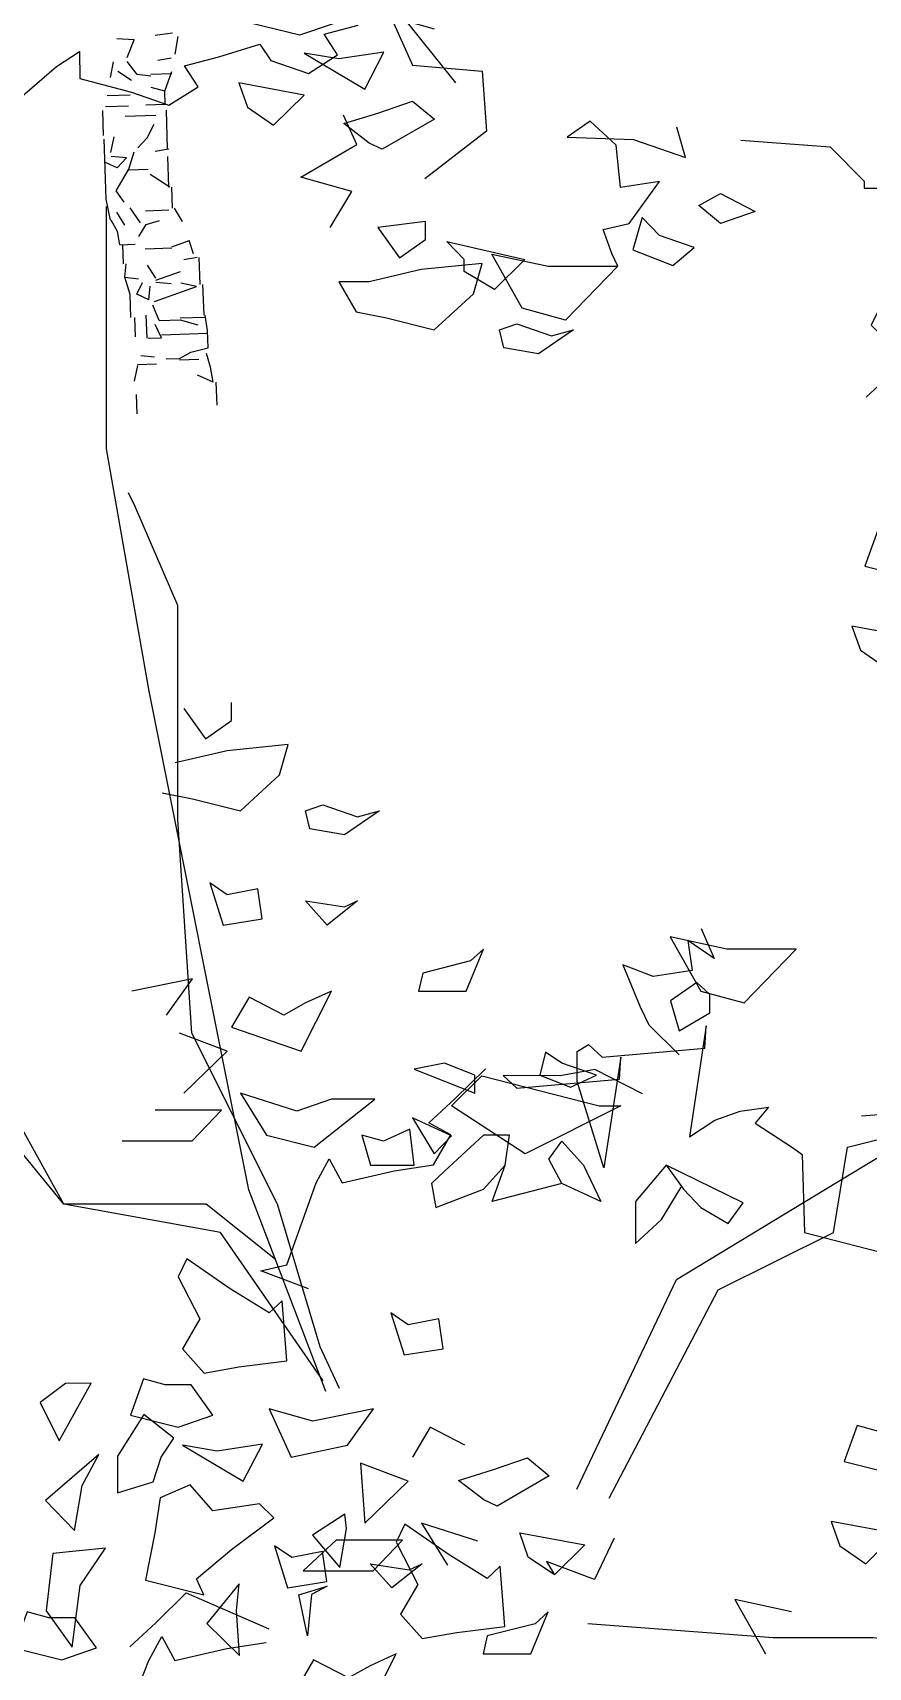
# Model space of a CAD drawing. Header units: metres. Extents: x 10 to 239, y 2 to 253.
# Drawn here: x 101.917 to 104.26, y 177.493 to 182.075 of the extents above; entities that cross this region are included whole.
import ezdxf

# ---------------------------------------------------------------- set-up
doc = ezdxf.new("R2010")
doc.units = ezdxf.units.M
doc.header["$MEASUREMENT"] = 0
doc.layers.add('bloques ARBOLES', color=7, linetype='Continuous', true_color=0xb8d897)

# ---------------------------------------------------------------- blocks, each defined once
blk = doc.blocks.new('arb-alz-77')
at = {"layer": 'bloques ARBOLES', "linetype": 'Continuous'}
for p, q in [((-0.009, 2.141), (-0.12, 2.125)), ((0.008, 2.005), (0.029, 2.118)), ((0.008, 2.005), (0.029, 2.118)), ((0.008, 2.005), (0.029, 2.118)), ((0.008, 2.005), (0.029, 2.118)), ((0.008, 2.005), (0.029, 2.118)), ((0.008, 2.005), (0.029, 2.118)), ((-0.256, 2.096), (-0.369, 2.104)), ((-0.256, 2.096), (-0.369, 2.104)), ((-0.256, 2.096), (-0.369, 2.104)), ((-0.256, 2.096), (-0.369, 2.104)), ((-0.256, 2.096), (-0.369, 2.104)), ((-0.302, 1.982), (-0.256, 2.096)), ((-0.302, 1.982), (-0.256, 2.096)), ((-0.302, 1.982), (-0.256, 2.096)), ((-0.41, 1.854), (-0.389, 1.954)), ((-0.41, 1.854), (-0.389, 1.954)), ((-0.41, 1.854), (-0.389, 1.954)), ((-0.41, 1.854), (-0.389, 1.954)), ((-0.41, 1.854), (-0.389, 1.954)), ((-0.236, 1.872), (-0.301, 1.957)), ((-0.236, 1.872), (-0.301, 1.957)), ((-0.236, 1.872), (-0.301, 1.957)), ((-0.016, 1.979), (-0.102, 1.964)), ((-0.016, 1.979), (-0.102, 1.964)), ((-0.016, 1.979), (-0.102, 1.964)), ((-0.016, 1.979), (-0.102, 1.964)), ((-0.016, 1.979), (-0.102, 1.964)), ((-0.016, 1.979), (-0.102, 1.964)), ((-0.273, 1.834), (-0.362, 1.893)), ((-0.273, 1.834), (-0.362, 1.893)), ((-0.273, 1.834), (-0.362, 1.893)), ((-0.273, 1.834), (-0.362, 1.893)), ((-0.149, 1.863), (-0.236, 1.872)), ((-0.149, 1.863), (-0.236, 1.872)), ((-0.149, 1.863), (-0.236, 1.872)), ((-0.149, 1.863), (-0.236, 1.872)), ((-0.149, 1.875), (-0.012, 1.88)), ((-0.149, 1.875), (-0.012, 1.88)), ((-0.149, 1.875), (-0.012, 1.88)), ((-0.149, 1.875), (-0.012, 1.88)), ((-0.149, 1.875), (-0.012, 1.88)), ((-0.149, 1.875), (-0.012, 1.88)), ((-0.149, 1.875), (-0.012, 1.88)), ((-0.149, 1.875), (-0.012, 1.88)), ((-0.149, 1.875), (-0.012, 1.88)), ((-0.149, 1.875), (-0.012, 1.88)), ((-0.058, 1.766), (-0.013, 1.892)), ((-0.058, 1.766), (-0.013, 1.892)), ((-0.058, 1.766), (-0.013, 1.892)), ((-0.058, 1.766), (-0.013, 1.892)), ((-0.058, 1.766), (-0.013, 1.892)), ((-0.058, 1.766), (-0.013, 1.892)), ((-0.058, 1.766), (-0.013, 1.892)), ((-0.058, 1.766), (-0.013, 1.892)), ((-0.282, 1.74), (-0.431, 1.735)), ((-0.282, 1.74), (-0.431, 1.735)), ((-0.282, 1.74), (-0.431, 1.735)), ((-0.282, 1.74), (-0.431, 1.735)), ((-0.282, 1.74), (-0.431, 1.735)), ((-0.282, 1.74), (-0.431, 1.735)), ((-0.282, 1.74), (-0.431, 1.735)), ((-0.282, 1.74), (-0.431, 1.735)), ((-0.282, 1.74), (-0.431, 1.735)), ((-0.058, 1.766), (-0.146, 1.788)), ((-0.056, 1.679), (-0.058, 1.766)), ((-0.454, 1.479), (-0.459, 1.64)), ((-0.454, 1.479), (-0.459, 1.64)), ((-0.454, 1.479), (-0.459, 1.64)), ((-0.454, 1.479), (-0.459, 1.64)), ((-0.441, 1.666), (-0.292, 1.671)), ((-0.441, 1.666), (-0.292, 1.671)), ((-0.441, 1.666), (-0.292, 1.671)), ((-0.441, 1.666), (-0.292, 1.671)), ((-0.115, 1.608), (-0.314, 1.602)), ((-0.115, 1.608), (-0.314, 1.602)), ((-0.115, 1.608), (-0.314, 1.602)), ((-0.115, 1.608), (-0.314, 1.602)), ((-0.115, 1.608), (-0.314, 1.602)), ((-0.115, 1.608), (-0.314, 1.602)), ((-0.115, 1.608), (-0.314, 1.602)), ((-0.115, 1.608), (-0.314, 1.602)), ((-0.115, 1.608), (-0.314, 1.602)), ((-0.115, 1.608), (-0.314, 1.602)), ((-0.115, 1.608), (-0.314, 1.602)), ((-0.056, 1.679), (-0.18, 1.675)), ((-0.056, 1.679), (-0.18, 1.675)), ((-0.056, 1.679), (-0.18, 1.675)), ((-0.056, 1.679), (-0.18, 1.675)), ((-0.056, 1.679), (-0.18, 1.675)), ((-0.056, 1.679), (-0.18, 1.675)), ((-0.04, 1.393), (-0.048, 1.642)), ((-0.04, 1.393), (-0.048, 1.642)), ((-0.04, 1.393), (-0.048, 1.642)), ((-0.04, 1.393), (-0.048, 1.642)), ((-0.04, 1.393), (-0.048, 1.642)), ((-0.04, 1.393), (-0.048, 1.642)), ((-0.04, 1.393), (-0.048, 1.642)), ((-0.04, 1.393), (-0.048, 1.642)), ((-0.04, 1.393), (-0.048, 1.642)), ((-0.04, 1.393), (-0.048, 1.642)), ((-0.173, 1.463), (-0.126, 1.552)), ((-0.173, 1.463), (-0.126, 1.552)), ((-0.173, 1.463), (-0.126, 1.552)), ((-0.173, 1.463), (-0.126, 1.552)), ((-0.173, 1.463), (-0.126, 1.552)), ((-0.173, 1.463), (-0.126, 1.552)), ((-0.173, 1.463), (-0.126, 1.552)), ((-0.173, 1.463), (-0.126, 1.552)), ((-0.437, 1.068), (-0.45, 1.454)), ((-0.437, 1.068), (-0.45, 1.454)), ((-0.437, 1.068), (-0.45, 1.454)), ((-0.437, 1.068), (-0.45, 1.454)), ((-0.437, 1.068), (-0.45, 1.454)), ((-0.437, 1.068), (-0.45, 1.454)), ((-0.406, 1.368), (-0.385, 1.469)), ((-0.406, 1.368), (-0.385, 1.469)), ((-0.406, 1.368), (-0.385, 1.469)), ((-0.406, 1.368), (-0.385, 1.469)), ((-0.406, 1.368), (-0.385, 1.469)), ((-0.406, 1.368), (-0.385, 1.469)), ((-0.406, 1.368), (-0.385, 1.469)), ((-0.406, 1.368), (-0.385, 1.469)), ((-0.406, 1.368), (-0.385, 1.469)), ((-0.406, 1.368), (-0.385, 1.469)), ((-0.406, 1.368), (-0.385, 1.469)), ((-0.406, 1.368), (-0.385, 1.469)), ((-0.406, 1.368), (-0.385, 1.469)), ((-0.406, 1.368), (-0.385, 1.469)), ((-0.406, 1.368), (-0.385, 1.469)), ((-0.233, 1.399), (-0.173, 1.463)), ((-0.233, 1.399), (-0.173, 1.463)), ((-0.233, 1.399), (-0.173, 1.463)), ((-0.233, 1.399), (-0.173, 1.463)), ((-0.233, 1.399), (-0.173, 1.463)), ((-0.12, 1.378), (-0.033, 1.393)), ((-0.12, 1.378), (-0.033, 1.393)), ((-0.12, 1.378), (-0.033, 1.393)), ((-0.12, 1.378), (-0.033, 1.393)), ((-0.12, 1.378), (-0.033, 1.393)), ((-0.366, 1.27), (-0.441, 1.305)), ((-0.366, 1.27), (-0.441, 1.305)), ((-0.366, 1.27), (-0.441, 1.305)), ((-0.366, 1.27), (-0.441, 1.305)), ((-0.366, 1.27), (-0.441, 1.305)), ((-0.366, 1.27), (-0.441, 1.305)), ((-0.305, 1.334), (-0.405, 1.343)), ((-0.305, 1.334), (-0.405, 1.343)), ((-0.305, 1.334), (-0.366, 1.27)), ((-0.305, 1.334), (-0.366, 1.27)), ((-0.305, 1.334), (-0.366, 1.27)), ((-0.305, 1.334), (-0.366, 1.27)), ((-0.305, 1.334), (-0.366, 1.27)), ((-0.305, 1.334), (-0.366, 1.27)), ((-0.29, 1.26), (-0.257, 1.373)), ((-0.29, 1.26), (-0.257, 1.373)), ((-0.29, 1.26), (-0.257, 1.373)), ((-0.29, 1.26), (-0.257, 1.373)), ((-0.29, 1.26), (-0.257, 1.373)), ((-0.29, 1.26), (-0.257, 1.373)), ((-0.29, 1.26), (-0.257, 1.373)), ((-0.29, 1.26), (-0.257, 1.373)), ((-0.29, 1.26), (-0.257, 1.373)), ((-0.29, 1.26), (-0.257, 1.373)), ((-0.29, 1.26), (-0.257, 1.373)), ((-0.29, 1.26), (-0.257, 1.373)), ((-0.031, 1.144), (-0.038, 1.343)), ((-0.031, 1.144), (-0.038, 1.343)), ((-0.031, 1.144), (-0.038, 1.343)), ((-0.031, 1.144), (-0.038, 1.343)), ((-0.031, 1.144), (-0.038, 1.343)), ((-0.031, 1.144), (-0.038, 1.343)), ((-0.031, 1.144), (-0.038, 1.343)), ((-0.373, 1.12), (-0.29, 1.26)), ((-0.373, 1.12), (-0.29, 1.26)), ((-0.373, 1.12), (-0.29, 1.26)), ((-0.373, 1.12), (-0.29, 1.26)), ((-0.373, 1.12), (-0.29, 1.26)), ((-0.373, 1.12), (-0.29, 1.26)), ((-0.373, 1.12), (-0.29, 1.26)), ((-0.166, 1.258), (-0.29, 1.254)), ((-0.166, 1.258), (-0.29, 1.254)), ((-0.166, 1.258), (-0.29, 1.254)), ((-0.166, 1.258), (-0.29, 1.254)), ((-0.166, 1.258), (-0.29, 1.254)), ((-0.166, 1.258), (-0.29, 1.254)), ((-0.166, 1.258), (-0.29, 1.254)), ((-0.025, 1.144), (-0.152, 1.227)), ((-0.025, 1.144), (-0.152, 1.227)), ((-0.025, 1.144), (-0.152, 1.227)), ((-0.41, 0.932), (-0.437, 1.068)), ((-0.41, 0.932), (-0.437, 1.068)), ((-0.321, 1.047), (-0.373, 1.12)), ((-0.321, 1.047), (-0.373, 1.12)), ((-0.321, 1.047), (-0.373, 1.12)), ((-0.321, 1.047), (-0.373, 1.12)), ((-0.008, 1.008), (-0.012, 1.145)), ((-0.008, 1.008), (-0.012, 1.145)), ((-0.008, 1.008), (-0.012, 1.145)), ((-0.008, 1.008), (-0.012, 1.145)), ((-0.008, 1.008), (-0.012, 1.145)), ((-0.008, 1.008), (-0.012, 1.145)), ((-0.316, 0.898), (-0.368, 0.983)), ((-0.316, 0.898), (-0.368, 0.983)), ((-0.316, 0.898), (-0.368, 0.983)), ((-0.316, 0.898), (-0.368, 0.983)), ((-0.316, 0.898), (-0.368, 0.983)), ((-0.216, 0.914), (-0.282, 1.011)), ((-0.216, 0.914), (-0.282, 1.011)), ((-0.216, 0.914), (-0.282, 1.011)), ((-0.216, 0.914), (-0.282, 1.011)), ((-0.216, 0.914), (-0.282, 1.011)), ((-0.216, 0.914), (-0.282, 1.011)), ((-0.032, 0.995), (-0.182, 0.99)), ((-0.032, 0.995), (-0.182, 0.99)), ((-0.032, 0.995), (-0.182, 0.99)), ((-0.032, 0.995), (-0.182, 0.99)), ((0.057, 0.923), (0.005, 1.008)), ((0.057, 0.923), (0.005, 1.008)), ((0.057, 0.923), (0.005, 1.008)), ((-0.364, 0.859), (-0.404, 0.932)), ((-0.364, 0.859), (-0.404, 0.932)), ((-0.364, 0.859), (-0.404, 0.932)), ((-0.364, 0.859), (-0.404, 0.932)), ((-0.364, 0.859), (-0.404, 0.932)), ((-0.364, 0.859), (-0.404, 0.932)), ((-0.364, 0.859), (-0.404, 0.932)), ((-0.364, 0.859), (-0.404, 0.932)), ((-0.364, 0.859), (-0.404, 0.932)), ((-0.364, 0.859), (-0.404, 0.932)), ((-0.349, 0.772), (-0.364, 0.859)), ((-0.349, 0.772), (-0.364, 0.859)), ((-0.349, 0.772), (-0.364, 0.859)), ((-0.349, 0.772), (-0.364, 0.859)), ((-0.349, 0.772), (-0.364, 0.859)), ((-0.349, 0.772), (-0.364, 0.859)), ((-0.226, 0.826), (-0.179, 0.903)), ((-0.226, 0.826), (-0.179, 0.903)), ((-0.226, 0.826), (-0.179, 0.903)), ((-0.226, 0.826), (-0.179, 0.903)), ((-0.179, 0.903), (-0.092, 0.93)), ((-0.179, 0.903), (-0.092, 0.93)), ((-0.179, 0.903), (-0.092, 0.93)), ((-0.179, 0.903), (-0.092, 0.93)), ((-0.179, 0.903), (-0.092, 0.93)), ((-0.179, 0.903), (-0.092, 0.93)), ((-0.179, 0.903), (-0.092, 0.93)), ((-0.179, 0.903), (-0.092, 0.93)), ((-0.179, 0.903), (-0.092, 0.93)), ((-0.179, 0.903), (-0.092, 0.93)), ((-0.349, 0.772), (-0.249, 0.776)), ((-0.349, 0.772), (-0.249, 0.776)), ((-0.349, 0.772), (-0.249, 0.776)), ((-0.349, 0.772), (-0.249, 0.776)), ((-0.349, 0.772), (-0.249, 0.776)), ((-0.326, 0.648), (-0.33, 0.773)), ((-0.326, 0.648), (-0.33, 0.773)), ((-0.326, 0.648), (-0.33, 0.773)), ((-0.326, 0.648), (-0.33, 0.773)), ((-0.326, 0.648), (-0.33, 0.773)), ((-0.326, 0.648), (-0.33, 0.773)), ((-0.186, 0.746), (-0.012, 0.752)), ((-0.186, 0.746), (-0.012, 0.752)), ((-0.012, 0.759), (0.099, 0.8)), ((-0.012, 0.759), (0.099, 0.8)), ((-0.012, 0.759), (0.099, 0.8)), ((-0.012, 0.759), (0.099, 0.8)), ((-0.012, 0.759), (0.099, 0.8)), ((0.127, 0.714), (0.099, 0.8)), ((0.127, 0.714), (0.099, 0.8)), ((0.127, 0.714), (0.099, 0.8)), ((0.127, 0.714), (0.099, 0.8)), ((0.127, 0.714), (0.099, 0.8)), ((0.127, 0.714), (0.099, 0.8)), ((0.127, 0.714), (0.099, 0.8)), ((0.127, 0.714), (0.099, 0.8)), ((0.127, 0.714), (0.099, 0.8)), ((0.127, 0.714), (0.099, 0.8)), ((0.127, 0.714), (0.099, 0.8)), ((-0.317, 0.562), (-0.307, 0.649)), ((-0.317, 0.562), (-0.307, 0.649)), ((-0.317, 0.562), (-0.307, 0.649)), ((-0.117, 0.556), (-0.17, 0.641)), ((-0.117, 0.556), (-0.17, 0.641)), ((0.152, 0.69), (0.066, 0.674)), ((0.152, 0.69), (0.066, 0.674)), ((0.152, 0.69), (0.066, 0.674)), ((0.171, 0.516), (0.165, 0.69)), ((0.171, 0.516), (0.165, 0.69)), ((0.171, 0.516), (0.165, 0.69)), ((0.171, 0.516), (0.165, 0.69)), ((0.171, 0.516), (0.165, 0.69)), ((0.171, 0.516), (0.165, 0.69)), ((0.171, 0.516), (0.165, 0.69)), ((0.171, 0.516), (0.165, 0.69)), ((0.171, 0.516), (0.165, 0.69)), ((0.171, 0.516), (0.165, 0.69)), ((0.171, 0.516), (0.165, 0.69)), ((0.171, 0.516), (0.165, 0.69)), ((0.171, 0.516), (0.165, 0.69)), ((0.171, 0.516), (0.165, 0.69)), ((0.171, 0.516), (0.165, 0.69)), ((0.171, 0.516), (0.165, 0.69)), ((0.171, 0.516), (0.165, 0.69)), ((0.171, 0.516), (0.165, 0.69)), ((0.171, 0.516), (0.165, 0.69)), ((0.171, 0.516), (0.165, 0.69)), ((0.171, 0.516), (0.165, 0.69)), ((0.171, 0.516), (0.165, 0.69)), ((0.171, 0.516), (0.165, 0.69)), ((0.171, 0.516), (0.165, 0.69)), ((0.171, 0.516), (0.165, 0.69)), ((0.171, 0.516), (0.165, 0.69)), ((0.171, 0.516), (0.165, 0.69)), ((0.171, 0.516), (0.165, 0.69)), ((0.171, 0.516), (0.165, 0.69)), ((-0.317, 0.562), (-0.229, 0.552)), ((-0.282, 0.451), (-0.317, 0.562)), ((-0.317, 0.562), (-0.229, 0.552)), ((-0.317, 0.562), (-0.229, 0.552)), ((-0.317, 0.562), (-0.229, 0.552)), ((-0.317, 0.562), (-0.229, 0.552)), ((-0.282, 0.451), (-0.317, 0.562)), ((-0.317, 0.562), (-0.229, 0.552)), ((-0.282, 0.451), (-0.317, 0.562)), ((-0.282, 0.451), (-0.317, 0.562)), ((-0.282, 0.451), (-0.317, 0.562)), ((-0.282, 0.451), (-0.317, 0.562)), ((-0.317, 0.562), (-0.229, 0.552)), ((-0.317, 0.562), (-0.229, 0.552)), ((-0.317, 0.562), (-0.229, 0.552)), ((-0.317, 0.562), (-0.229, 0.552)), ((-0.317, 0.562), (-0.229, 0.552)), ((-0.317, 0.562), (-0.229, 0.552)), ((-0.317, 0.562), (-0.229, 0.552)), ((-0.317, 0.562), (-0.229, 0.552)), ((-0.317, 0.562), (-0.229, 0.552)), ((-0.282, 0.451), (-0.317, 0.562)), ((-0.117, 0.543), (0.043, 0.599)), ((-0.117, 0.543), (0.043, 0.599)), ((-0.117, 0.543), (0.043, 0.599)), ((-0.117, 0.543), (0.043, 0.599)), ((-0.117, 0.543), (0.043, 0.599)), ((-0.117, 0.543), (0.043, 0.599)), ((-0.117, 0.543), (0.043, 0.599)), ((-0.116, 0.531), (-0.016, 0.522)), ((-0.116, 0.531), (-0.016, 0.522)), ((-0.116, 0.531), (-0.016, 0.522)), ((-0.116, 0.531), (-0.016, 0.522)), ((-0.116, 0.531), (-0.016, 0.522)), ((-0.277, 0.301), (-0.282, 0.451)), ((-0.277, 0.301), (-0.282, 0.451)), ((-0.277, 0.301), (-0.282, 0.451)), ((-0.277, 0.301), (-0.282, 0.451)), ((-0.277, 0.301), (-0.282, 0.451)), ((-0.277, 0.301), (-0.282, 0.451)), ((-0.277, 0.301), (-0.282, 0.451)), ((-0.277, 0.301), (-0.282, 0.451)), ((-0.277, 0.301), (-0.282, 0.451)), ((-0.277, 0.301), (-0.282, 0.451)), ((-0.277, 0.301), (-0.282, 0.451)), ((-0.277, 0.301), (-0.282, 0.451)), ((-0.238, 0.452), (-0.203, 0.528)), ((-0.238, 0.452), (-0.203, 0.528)), ((-0.238, 0.452), (-0.203, 0.528)), ((-0.238, 0.452), (-0.203, 0.528)), ((-0.238, 0.452), (-0.203, 0.528)), ((-0.238, 0.452), (-0.203, 0.528)), ((-0.238, 0.452), (-0.203, 0.528)), ((-0.238, 0.452), (-0.203, 0.528)), ((-0.238, 0.452), (-0.203, 0.528)), ((-0.238, 0.452), (-0.203, 0.528)), ((-0.238, 0.452), (-0.203, 0.528)), ((-0.162, 0.417), (-0.238, 0.452)), ((-0.162, 0.417), (-0.238, 0.452)), ((-0.162, 0.417), (-0.238, 0.452)), ((-0.162, 0.417), (-0.238, 0.452)), ((-0.162, 0.417), (-0.238, 0.452)), ((-0.162, 0.417), (-0.238, 0.452)), ((-0.162, 0.417), (-0.238, 0.452)), ((-0.162, 0.417), (-0.238, 0.452)), ((-0.162, 0.417), (-0.238, 0.452)), ((-0.162, 0.417), (-0.238, 0.452)), ((-0.162, 0.417), (-0.238, 0.452)), ((-0.162, 0.417), (-0.238, 0.452)), ((-0.162, 0.417), (-0.153, 0.505)), ((-0.162, 0.417), (-0.153, 0.505)), ((-0.162, 0.417), (-0.153, 0.505)), ((-0.162, 0.417), (-0.153, 0.505)), ((-0.162, 0.417), (-0.153, 0.505)), ((-0.125, 0.406), (0.146, 0.502)), ((-0.125, 0.406), (0.146, 0.502)), ((-0.125, 0.406), (0.146, 0.502)), ((0.146, 0.502), (0.046, 0.524)), ((0.146, 0.502), (0.046, 0.524)), ((0.146, 0.502), (0.046, 0.524)), ((0.146, 0.502), (0.046, 0.524)), ((0.196, 0.317), (0.189, 0.516)), ((0.196, 0.317), (0.189, 0.516)), ((0.196, 0.317), (0.189, 0.516)), ((0.196, 0.317), (0.189, 0.516)), ((0.196, 0.317), (0.189, 0.516)), ((0.196, 0.317), (0.189, 0.516)), ((0.196, 0.317), (0.189, 0.516)), ((0.196, 0.317), (0.189, 0.516)), ((-0.173, 0.168), (-0.178, 0.317)), ((-0.173, 0.168), (-0.178, 0.317)), ((-0.173, 0.168), (-0.178, 0.317)), ((-0.173, 0.168), (-0.178, 0.317)), ((-0.173, 0.168), (-0.178, 0.317)), ((-0.173, 0.168), (-0.178, 0.317)), ((-0.095, 0.283), (-0.136, 0.381)), ((-0.095, 0.283), (-0.136, 0.381)), ((-0.095, 0.283), (-0.136, 0.381)), ((0.218, 0.218), (0.202, 0.318)), ((0.218, 0.218), (0.202, 0.318)), ((0.218, 0.218), (0.202, 0.318)), ((0.218, 0.218), (0.202, 0.318)), ((0.218, 0.218), (0.202, 0.318)), ((0.218, 0.218), (0.202, 0.318)), ((0.218, 0.218), (0.202, 0.318)), ((-0.248, 0.178), (-0.252, 0.302)), ((-0.248, 0.178), (-0.252, 0.302)), ((-0.248, 0.178), (-0.252, 0.302)), ((-0.248, 0.178), (-0.252, 0.302)), ((-0.248, 0.178), (-0.252, 0.302)), ((-0.248, 0.178), (-0.252, 0.302)), ((-0.248, 0.178), (-0.252, 0.302)), ((-0.248, 0.178), (-0.252, 0.302)), ((-0.079, 0.171), (-0.12, 0.257)), ((-0.079, 0.171), (-0.12, 0.257)), ((-0.079, 0.171), (-0.12, 0.257)), ((-0.079, 0.171), (-0.12, 0.257)), ((-0.079, 0.171), (-0.12, 0.257)), ((-0.079, 0.171), (-0.12, 0.257)), ((-0.079, 0.171), (-0.12, 0.257)), ((-0.079, 0.171), (-0.12, 0.257)), ((-0.095, 0.283), (0.041, 0.287)), ((-0.095, 0.283), (0.041, 0.287)), ((-0.095, 0.283), (0.041, 0.287)), ((-0.095, 0.283), (0.041, 0.287)), ((-0.095, 0.283), (0.041, 0.287)), ((-0.095, 0.283), (0.041, 0.287)), ((-0.095, 0.283), (0.041, 0.287)), ((-0.095, 0.283), (0.041, 0.287)), ((-0.095, 0.283), (0.041, 0.287)), ((-0.095, 0.283), (0.041, 0.287)), ((-0.095, 0.283), (0.041, 0.287)), ((0.041, 0.3), (0.203, 0.305)), ((0.041, 0.3), (0.203, 0.305)), ((0.041, 0.3), (0.203, 0.305)), ((0.041, 0.3), (0.203, 0.305)), ((0.041, 0.3), (0.203, 0.305)), ((0.041, 0.3), (0.203, 0.305)), ((0.041, 0.3), (0.203, 0.305)), ((0.041, 0.3), (0.203, 0.305)), ((0.041, 0.3), (0.203, 0.305)), ((0.041, 0.3), (0.203, 0.305)), ((0.041, 0.3), (0.203, 0.305)), ((0.041, 0.3), (0.203, 0.305)), ((0.041, 0.3), (0.203, 0.305)), ((0.041, 0.287), (0.155, 0.254)), ((0.041, 0.287), (0.155, 0.254)), ((0.041, 0.287), (0.155, 0.254)), ((0.041, 0.287), (0.155, 0.254)), ((0.041, 0.287), (0.155, 0.254)), ((0.041, 0.287), (0.155, 0.254)), ((0.222, 0.106), (0.218, 0.218)), ((0.222, 0.106), (0.218, 0.218)), ((0.222, 0.106), (0.218, 0.218)), ((0.222, 0.106), (0.218, 0.218)), ((0.222, 0.106), (0.218, 0.218)), ((0.222, 0.106), (0.218, 0.218)), ((-0.166, 0.168), (-0.079, 0.171)), ((-0.166, 0.168), (-0.079, 0.171)), ((-0.166, 0.168), (-0.079, 0.171)), ((-0.166, 0.168), (-0.079, 0.171)), ((-0.166, 0.168), (-0.079, 0.171)), ((-0.166, 0.168), (-0.079, 0.171)), ((-0.166, 0.168), (-0.079, 0.171)), ((-0.08, 0.19), (0.219, 0.2)), ((-0.08, 0.19), (0.219, 0.2)), ((-0.08, 0.19), (0.219, 0.2)), ((-0.08, 0.19), (0.219, 0.2)), ((-0.08, 0.19), (0.219, 0.2)), ((-0.08, 0.19), (0.219, 0.2)), ((-0.08, 0.19), (0.219, 0.2)), ((-0.08, 0.19), (0.219, 0.2)), ((-0.08, 0.19), (0.219, 0.2)), ((-0.08, 0.19), (0.219, 0.2)), ((-0.08, 0.19), (0.219, 0.2)), ((-0.08, 0.19), (0.219, 0.2)), ((-0.08, 0.19), (0.219, 0.2)), ((-0.08, 0.19), (0.219, 0.2)), ((-0.08, 0.19), (0.219, 0.2)), ((-0.08, 0.19), (0.219, 0.2)), ((-0.08, 0.19), (0.219, 0.2)), ((-0.08, 0.19), (0.219, 0.2)), ((-0.08, 0.19), (0.219, 0.2)), ((-0.08, 0.19), (0.219, 0.2)), ((0.111, 0.078), (0.222, 0.106)), ((0.111, 0.078), (0.222, 0.106)), ((0.111, 0.078), (0.222, 0.106)), ((0.111, 0.078), (0.222, 0.106)), ((0.111, 0.078), (0.222, 0.106)), ((0.111, 0.078), (0.222, 0.106)), ((-0.235, -0.002), (-0.111, 0.002)), ((-0.235, -0.002), (-0.111, 0.002)), ((-0.235, -0.002), (-0.111, 0.002)), ((-0.235, -0.002), (-0.111, 0.002)), ((-0.235, -0.002), (-0.111, 0.002)), ((-0.235, -0.002), (-0.111, 0.002)), ((-0.235, -0.002), (-0.111, 0.002)), ((-0.235, -0.002), (-0.111, 0.002)), ((-0.125, 0.045), (-0.212, 0.054)), ((-0.125, 0.045), (-0.212, 0.054)), ((-0.125, 0.045), (-0.212, 0.054)), ((-0.125, 0.045), (-0.212, 0.054)), ((-0.125, 0.045), (-0.212, 0.054)), ((-0.125, 0.045), (-0.212, 0.054)), ((-0.125, 0.045), (-0.212, 0.054)), ((-0.125, 0.045), (-0.212, 0.054)), ((-0.125, 0.045), (-0.212, 0.054)), ((-0.125, 0.045), (-0.212, 0.054)), ((-0.125, 0.045), (-0.212, 0.054)), ((-0.125, 0.045), (-0.212, 0.054)), ((-0.125, 0.045), (-0.212, 0.054)), ((-0.125, 0.045), (-0.212, 0.054)), ((-0.05, 0.035), (0.037, 0.038)), ((-0.05, 0.035), (0.037, 0.038)), ((-0.05, 0.035), (0.037, 0.038)), ((0.037, 0.038), (0.111, 0.078)), ((0.037, 0.038), (0.111, 0.078)), ((0.162, 0.03), (0.038, 0.026)), ((0.162, 0.03), (0.038, 0.026)), ((0.162, 0.03), (0.038, 0.026)), ((0.162, 0.03), (0.038, 0.026)), ((0.162, 0.03), (0.038, 0.026)), ((0.162, 0.03), (0.038, 0.026)), ((0.162, 0.03), (0.038, 0.026)), ((0.162, 0.03), (0.038, 0.026)), ((0.162, 0.03), (0.038, 0.026)), ((0.162, 0.03), (0.038, 0.026)), ((0.162, 0.03), (0.038, 0.026)), ((0.162, 0.03), (0.038, 0.026)), ((0.162, 0.03), (0.038, 0.026)), ((0.162, 0.03), (0.038, 0.026)), ((0.162, 0.03), (0.038, 0.026)), ((0.238, -0.018), (0.211, 0.069)), ((0.238, -0.018), (0.211, 0.069)), ((0.238, -0.018), (0.211, 0.069)), ((0.238, -0.018), (0.211, 0.069)), ((0.238, -0.018), (0.211, 0.069)), ((-0.235, -0.009), (-0.257, -0.109)), ((-0.235, -0.009), (-0.257, -0.109)), ((-0.235, -0.009), (-0.257, -0.109)), ((-0.235, -0.009), (-0.257, -0.109)), ((-0.235, -0.009), (-0.257, -0.109)), ((0.254, -0.117), (0.153, -0.07)), ((0.254, -0.117), (0.153, -0.07)), ((0.254, -0.117), (0.153, -0.07)), ((0.254, -0.117), (0.153, -0.07)), ((0.254, -0.117), (0.153, -0.07)), ((0.254, -0.117), (0.153, -0.07)), ((0.254, -0.117), (0.153, -0.07)), ((0.254, -0.117), (0.153, -0.07)), ((0.254, -0.117), (0.153, -0.07)), ((0.254, -0.117), (0.153, -0.07)), ((0.254, -0.117), (0.153, -0.07)), ((0.254, -0.117), (0.153, -0.07)), ((0.254, -0.117), (0.153, -0.07)), ((0.254, -0.117), (0.153, -0.07)), ((0.254, -0.117), (0.153, -0.07)), ((0.254, -0.117), (0.153, -0.07)), ((0.254, -0.117), (0.153, -0.07)), ((0.254, -0.117), (0.153, -0.07)), ((0.254, -0.117), (0.153, -0.07)), ((0.254, -0.117), (0.153, -0.07)), ((0.254, -0.117), (0.238, -0.018)), ((0.254, -0.117), (0.238, -0.018)), ((0.254, -0.117), (0.238, -0.018)), ((0.254, -0.117), (0.238, -0.018)), ((0.254, -0.117), (0.238, -0.018)), ((0.254, -0.117), (0.238, -0.018)), ((0.254, -0.117), (0.238, -0.018)), ((0.254, -0.117), (0.238, -0.018)), ((-0.237, -0.32), (-0.241, -0.196)), ((-0.237, -0.32), (-0.241, -0.196)), ((0.273, -0.116), (0.278, -0.265)), ((0.273, -0.116), (0.278, -0.265)), ((0.273, -0.116), (0.278, -0.265)), ((0.273, -0.116), (0.278, -0.265)), ((0.273, -0.116), (0.278, -0.265)), ((0.273, -0.116), (0.278, -0.265)), ((0.273, -0.116), (0.278, -0.265)), ((0.273, -0.116), (0.278, -0.265)), ((0.273, -0.116), (0.278, -0.265)), ((0.273, -0.116), (0.278, -0.265)), ((0.273, -0.116), (0.278, -0.265)), ((0.273, -0.116), (0.278, -0.265)), ((0.273, -0.116), (0.278, -0.265)), ((0.273, -0.116), (0.278, -0.265)), ((0.273, -0.116), (0.278, -0.265)), ((0.273, -0.116), (0.278, -0.265)), ((0.273, -0.116), (0.278, -0.265))]:
    blk.add_line(p, q, dxfattribs=at)
blk = doc.blocks.new('ARBOL22')
for points in [[(-0.1967, 2.2503), (-0.1308, 2.2338), (-0.0828, 2.2503), (-0.1128, 2.2918), (-0.1487, 2.2918), (-0.1787, 2.3)], [(-0.0147, 2.2102), (-0.0769, 2.2007), (-0.1248, 2.2089), (-0.041, 2.1592)], [(-0.1668, 2.1096), (-0.1248, 2.1509), (-0.2146, 2.1676), (-0.2028, 2.1343)], [(-0.017, 2.0763), (-0.0351, 2.0847), (-0.0702, 2.1116), (-0.0231, 2.1261), (0.0249, 2.1427), (0.0549, 2.1178)], [(0.4494, 1.974), (0.4194, 1.9988), (0.4494, 2.0155), (0.4973, 1.9906)], [(0.0068, 1.9268), (0.0427, 1.9517), (0.0427, 1.9765), (-0.0231, 1.9683)], [(0.4133, 1.9409), (0.3654, 1.9575), (0.3415, 1.9824), (0.3286, 1.9377), (0.3835, 1.916)], [(0.072, 1.9491), (0.1797, 1.9244), (0.1379, 1.8829), (0.0959, 1.9078), (0.0959, 1.9244)], [(0.1206, 1.9186), (0.0368, 1.9103), (-0.035, 1.8937), (-0.077, 1.8937), (-0.0531, 1.8523), (-0.0111, 1.8439), (0.0548, 1.8275), (0.1086, 1.877)], [(0.1447, 1.8275), (0.1686, 1.8357), (0.2165, 1.8191), (0.2465, 1.8275), (0.1986, 1.7944), (0.1506, 1.8026)], [(0.6666, 1.5513), (0.6487, 1.5016), (0.7146, 1.4851), (0.7625, 1.5016), (0.7325, 1.5431), (0.6966, 1.5431)], [(0.6785, 1.3609), (0.7205, 1.4023), (0.6307, 1.4189), (0.6426, 1.3856)], [(0.1046, 0.9573), (0.0388, 0.9407), (0.0328, 0.9158), (0.0987, 0.9158), (0.1226, 0.9738)], [(0.4222, 0.9158), (0.482, 0.8994), (0.554, 0.9738), (0.4581, 0.9738), (0.3802, 0.9904)], [(0.4166, 0.9275), (0.3807, 0.9026), (0.3926, 0.8611), (0.4346, 0.886), (0.4346, 0.9109)], [(0.0687, 0.8165), (0.0269, 0.8081), (0.1107, 0.775), (0.1107, 0.7999)], [(0.2005, 0.7999), (0.2425, 0.7834), (0.2784, 0.7999), (0.2305, 0.8165), (0.2082, 0.8318)], [(0.2822, 0.7578), (0.312, 0.7578), (0.1802, 0.6916), (0.0785, 0.7578), (0.1205, 0.7991)], [(0.0785, 0.7165), (0.0246, 0.7412), (0.0546, 0.6916)], [(-0.2686, 0.464), (-0.2925, 0.4226), (-0.2626, 0.3893), (-0.2146, 0.3977), (-0.1487, 0.406), (-0.1548, 0.4888), (-0.1728, 0.4722), (-0.2266, 0.5053), (-0.2866, 0.5468), (-0.2985, 0.5219)], [(0.0609, 0.464), (0.0189, 0.4557), (-0.0051, 0.4722), (0.013, 0.4142), (0.0669, 0.4226)], [(-0.4886, 0.3487), (-0.4627, 0.2957), (-0.4184, 0.3755), (-0.4537, 0.3749)], [(-0.3464, 0.3811), (-0.3643, 0.3314), (-0.2985, 0.3149), (-0.2505, 0.3314), (-0.2805, 0.3729), (-0.3164, 0.3729)], [(-0.0649, 0.29), (-0.029, 0.3398), (-0.1128, 0.3231), (-0.1728, 0.3398), (-0.1428, 0.2734)], [(-0.382, 0.2243), (-0.3331, 0.2395), (-0.3217, 0.2735), (-0.3043, 0.2993), (-0.3457, 0.3321), (-0.3823, 0.2749)], [(-0.4309, 0.2344), (-0.4078, 0.2772), (-0.4816, 0.2136), (-0.4416, 0.1724)], [(-0.1823, 0.2913), (-0.2446, 0.2818), (-0.2925, 0.29), (-0.2087, 0.2403)], [(0.2131, 0.2475), (0.1413, 0.206), (0.1232, 0.2144), (0.0881, 0.2412), (0.1352, 0.2557), (0.1831, 0.2723)], [(-0.041, 0.1823), (0.0189, 0.2403), (-0.0469, 0.2651)], [(-0.1663, 0.1898), (-0.1861, 0.209), (-0.2505, 0.1992), (-0.2821, 0.235), (-0.3232, 0.2172), (-0.3305, 0.1691), (-0.3437, 0.104), (-0.2632, 0.0834), (-0.2733, 0.1057), (-0.2247, 0.1462)], [(-0.0757, 0.1213), (-0.0664, 0.1752), (-0.0685, 0.1949), (-0.1133, 0.1656)], [(0.0022, 0.156), (0.032, 0.098), (0.0081, 0.0567), (0.0381, 0.0234), (0.086, 0.0318), (0.1519, 0.0401), (0.1458, 0.1229), (0.1279, 0.1063), (0.074, 0.1394), (0.0141, 0.1809)], [(-0.0295, 0.1167), (0.011, 0.1589), (-0.0804, 0.1589), (-0.126, 0.1167)], [(-0.4803, 0.0615), (-0.4446, 0.0116), (-0.4336, 0.0964), (-0.3988, 0.1479), (-0.4712, 0.1406)], [(-0.1656, 0.1513), (-0.1475, 0.0934), (-0.0936, 0.1018), (-0.0996, 0.1431), (-0.1416, 0.1349)], [(0.0202, 0.1182), (0.0381, 0.1265), (-0.0039, 0.0934), (-0.0337, 0.1265)], [(-0.2138, -0.0001), (-0.218, 0.0618), (-0.2145, 0.0985), (-0.2591, 0.044)], [(-0.1144, 0.084), (-0.1202, 0.0272), (-0.1322, 0.0835), (-0.0931, 0.0957)], [(-0.5249, 0.0105), (-0.459, -0.006), (-0.411, 0.0105), (-0.441, 0.052), (-0.4769, 0.052), (-0.5069, 0.0602)], [(0.122, 0.0023), (0.1878, 0.0023), (0.2117, 0.0602), (0.1938, 0.0438), (0.1279, 0.0271)], [(-0.0398, -0.0806), (0.0022, 0.0023), (-0.0337, -0.0142), (-0.0637, -0.0308), (-0.1116, -0.006), (-0.1356, -0.0475)]]:
    blk.add_lwpolyline(points, close=True)
for points in [[(-0.5401, 2.1264), (-0.466, 2.1903), (-0.4347, 2.2112), (-0.4342, 2.1736), (-0.3629, 2.1548), (-0.3112, 2.137), (-0.2708, 2.1624), (-0.2896, 2.1911), (-0.2424, 2.2037), (-0.1859, 2.2209), (-0.1705, 2.1987), (-0.1189, 2.1808), (-0.0785, 2.2063), (-0.0973, 2.235), (-0.0501, 2.2475)], [(0.0064, 2.2647), (0.084, 2.1677)], [(0.0549, 2.242), (-0.0051, 2.2587), (0.0249, 2.1923), (0.1207, 2.184), (0.1267, 2.1012), (0.0417, 2.0356)], [(-0.089, 1.9683), (-0.059, 2.0179), (-0.1292, 2.038), (-0.052, 2.0826), (-0.0706, 2.1231)], [(0.3079, 1.915), (0.2359, 1.8405), (0.1761, 1.857), (0.1341, 1.9316), (0.212, 1.915), (0.3079, 1.915), (0.2995, 1.9326), (0.2876, 1.9657), (0.3235, 1.974), (0.3654, 2.032), (0.3115, 2.0237), (0.3056, 2.0817), (0.2697, 2.1148), (0.2378, 2.0931), (0.3294, 2.0899), (0.4014, 2.0651), (0.3894, 2.1066)], [(0.4776, 2.089), (0.6005, 2.0795), (0.6477, 2.0323), (0.6477, 2.0228), (0.7044, 2.0228), (0.7517, 1.9756), (0.7139, 1.9473), (0.6572, 1.8339), (0.7328, 1.7583)], [(-0.0949, 0.3639), (-0.2008, 0.6417), (-0.3384, 1.3293), (-0.3973, 1.6633), (-0.3973, 1.9973)], [(0.6741, 1.7097), (0.6681, 1.751), (0.6502, 1.7346)], [(0.2961, 0.2167), (0.4461, 0.5042), (0.6051, 0.5828), (0.6248, 0.7006), (0.782, 0.7399), (0.9196, 0.8578), (0.9393, 1.015), (1.0179, 1.2704), (1.0375, 1.624)], [(-0.0758, 0.3679), (-0.1025, 0.4256), (-0.1615, 0.6221), (-0.2794, 0.8578), (-0.299, 1.1525), (-0.299, 1.4472), (-0.358, 1.5847), (-0.3671, 1.6028)], [(0.2513, 0.2291), (0.3889, 0.5182), (0.6248, 0.6613), (0.7231, 0.7203), (0.9393, 0.8185), (0.9786, 0.956), (1.0565, 1.565)], [(-0.2248, 1.2886), (-0.2248, 1.3134)], [(-0.2907, 1.3052), (-0.2607, 1.2637)], [(-0.2607, 1.2637), (-0.2248, 1.2886)], [(-0.2307, 1.2472), (-0.3025, 1.2306)], [(-0.1469, 1.2555), (-0.2307, 1.2472)], [(-0.1589, 1.214), (-0.1469, 1.2555)], [(-0.2127, 1.1644), (-0.1589, 1.214)], [(-0.1641, 0.5456), (-0.2597, 0.6221), (-0.4563, 0.6221), (-0.5546, 0.7989), (-0.6332, 1.0346), (-0.6725, 1.1721)], [(-0.3206, 1.1892), (-0.2786, 1.1808)], [(-0.2786, 1.1808), (-0.2127, 1.1644)], [(-0.1228, 1.1644), (-0.0989, 1.1726)], [(-0.0989, 1.1726), (-0.051, 1.156)], [(-0.1169, 1.1395), (-0.1228, 1.1644)], [(-0.021, 1.1644), (-0.069, 1.1313)], [(-0.051, 1.156), (-0.021, 1.1644)], [(-0.069, 1.1313), (-0.1169, 1.1395)], [(-0.2307, 1.0484), (-0.2547, 1.0649)], [(-0.2547, 1.0649), (-0.2366, 1.0069)], [(-0.0985, 0.3784), (-0.2401, 0.5828), (-0.4563, 0.6221), (-0.6332, 0.8382), (-0.7511, 1.0543)], [(-0.1887, 1.0567), (-0.2307, 1.0484)], [(-0.1828, 1.0153), (-0.1887, 1.0567)], [(-0.1228, 1.04), (-0.069, 1.0318)], [(-0.093, 1.0069), (-0.1228, 1.04)], [(-0.051, 1.04), (-0.093, 1.0069)], [(-0.069, 1.0318), (-0.051, 1.04)], [(-0.2366, 1.0069), (-0.1828, 1.0153)], [(0.4226, 1.002), (0.4405, 0.9606), (0.4046, 0.9855), (0.4105, 0.944), (0.3567, 0.9358), (0.3148, 0.9522), (0.3387, 0.8942), (0.3507, 0.8695), (0.3926, 0.828)], [(-0.2786, 0.9325), (-0.3625, 0.9158)], [(-0.3145, 0.8827), (-0.2786, 0.9325)], [(-0.2007, 0.9076), (-0.2248, 0.8661)], [(-0.1528, 0.8827), (-0.2007, 0.9076)], [(-0.1289, 0.833), (-0.0869, 0.9158)], [(-0.0869, 0.9158), (-0.1228, 0.8994)], [(-0.1228, 0.8994), (-0.1528, 0.8827)], [(-0.2307, 0.833), (-0.2966, 0.8578)], [(-0.2248, 0.8661), (-0.1289, 0.833)], [(0.342, 0.7744), (0.2761, 0.8075), (0.2282, 0.7991), (0.1499, 0.7996), (0.1685, 0.7819), (0.31, 0.7942), (0.3118, 0.8249), (0.2887, 0.6723), (0.2518, 0.7912), (0.2518, 0.8325), (0.2676, 0.8423), (0.2862, 0.8247), (0.4277, 0.837), (0.4295, 0.8677), (0.4065, 0.715), (0.4418, 0.7378), (0.4764, 0.7502), (0.5156, 0.7557), (0.4971, 0.7337), (0.5501, 0.6992), (0.5619, 0.6906), (0.5653, 0.5828), (0.6367, 0.5646), (0.7083, 0.5463)], [(-0.2907, 0.775), (-0.2307, 0.833)], [(0.6437, 0.744), (0.7276, 0.7501), (0.7755, 0.7585), (0.8414, 0.7254), (0.8714, 0.7585), (0.9252, 0.7668), (0.9313, 0.8081), (0.8475, 0.8165)], [(-0.1188, 0.5053), (-0.1846, 0.5302), (-0.1487, 0.5386), (-0.1082, 0.6513), (-0.0903, 0.6844), (-0.0723, 0.6513), (-0.0005, 0.6679), (0.0535, 0.6761), (0.0774, 0.7175), (0.0474, 0.7341), (0.0833, 0.7672), (0.1253, 0.8087)], [(-0.1348, 0.7501), (-0.2127, 0.775)], [(-0.2127, 0.775), (-0.1768, 0.717)], [(-0.0869, 0.7668), (-0.1348, 0.7501)], [(-0.111, 0.7006), (-0.0271, 0.7668)], [(-0.0271, 0.7668), (-0.0869, 0.7668)], [(-0.2386, 0.7516), (-0.33, 0.7516)], [(-0.2791, 0.7094), (-0.2386, 0.7516)], [(0.0208, 0.7254), (-0.0151, 0.7088)], [(0.0269, 0.6757), (0.0208, 0.7254)], [(-0.3756, 0.7094), (-0.2791, 0.7094)], [(-0.1768, 0.717), (-0.111, 0.7006)], [(-0.0451, 0.717), (-0.0331, 0.6757)], [(-0.0151, 0.7088), (-0.0451, 0.717)], [(0.2305, 0.6508), (0.2125, 0.6839), (0.2305, 0.7088), (0.2605, 0.6757), (0.2843, 0.6259), (0.2305, 0.6508), (0.1346, 0.6259), (0.1526, 0.6757), (0.1587, 0.717), (0.1226, 0.717), (0.0687, 0.6674), (0.0508, 0.6508), (0.0567, 0.6177), (0.1226, 0.6426), (0.1526, 0.6757)], [(-0.0331, 0.6757), (0.0269, 0.6757)], [(0.3743, 0.6757), (0.3982, 0.6426), (0.4222, 0.6177), (0.4599, 0.5953), (0.4807, 0.6241), (0.3743, 0.6757), (0.3323, 0.6259), (0.3323, 0.568), (0.3682, 0.6011), (0.3952, 0.6457)], [(0.6381, 0.3169), (0.6201, 0.2672)], [(0.668, 0.3087), (0.6381, 0.3169)], [(0.0968, 0.29), (0.0489, 0.3149), (0.0249, 0.2734)], [(0.6201, 0.2672), (0.686, 0.2507)], [(0.1148, 0.1574), (0.0369, 0.1823), (0.0728, 0.1243)], [(0.6919, 0.1679), (0.6022, 0.1845)], [(0.6022, 0.1845), (0.614, 0.1512)], [(0.3029, 0.1617), (0.2755, 0.1047), (0.2096, 0.1296), (0.2203, 0.111), (0.1844, 0.1357), (0.1725, 0.169), (0.2623, 0.1523), (0.2203, 0.111)], [(0.6499, 0.1265), (0.6919, 0.1679)], [(0.614, 0.1512), (0.6499, 0.1265)], [(-0.3653, 0.0117), (-0.3294, 0.0448), (-0.2874, 0.0863), (-0.1736, 0.0366)], [(0.4693, 0.0769), (0.5113, 0.0023)], [(0.5472, 0.0602), (0.4693, 0.0769)], [(-0.3749, -0.098), (-0.339, -0.007), (-0.3211, 0.0261)], [(-0.3211, 0.0261), (-0.3031, -0.007)], [(0.8368, 0.0045), (0.6599, 0.0241), (0.5223, 0.0241), (0.2667, 0.0438)], [(-0.3031, -0.007), (-0.2313, 0.0097)], [(-0.2313, 0.0097), (-0.1773, 0.0179)]]:
    blk.add_lwpolyline(points)

msp = doc.modelspace()

# ---------------------------------------------------------------- block references
at = {"layer": 'bloques ARBOLES', "color": 2, "xscale": 0.433568186266492, "yscale": 0.433568186266492, "zscale": 0.433568186266492}
msp.add_blockref('arb-alz-77', (102.31266, 181.14546), dxfattribs=at)
at = {"layer": 'bloques ARBOLES', "xscale": 2.033276188942182, "yscale": 2.033276188942182, "zscale": 2.033276188942182}
msp.add_blockref('ARBOL22', (102.93181, 177.52636), dxfattribs=at)

doc.saveas('drawing.dxf')
